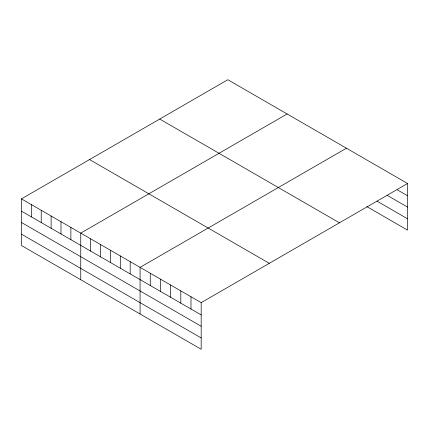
<?xml version="1.0" encoding="UTF-8"?>
<svg xmlns="http://www.w3.org/2000/svg" width="429" height="429" viewBox="0 0 429 429"><rect width="100%" height="100%" fill="white"/><g stroke="black" fill="none" stroke-linecap="round" stroke-linejoin="round"><path stroke-width="0.64" d="M407.55 183.494L227.82 79.73L21.45 198.879L21.45 245.506L201.18 349.27L201.18 302.643L407.55 183.494L407.55 230.121L366.811 206.601M287.135 113.975L80.759 233.124L80.759 279.746M346.444 148.214L140.069 267.364L140.069 313.99M397.367 189.875L407.55 195.753M387.183 195.334L407.55 207.094M376.994 201.142L407.55 218.779M159.722 119.053L339.446 222.817M89.554 159.561L269.278 263.326M21.45 198.879L201.18 302.643M21.45 211.138L201.18 314.902M21.45 222.479L201.18 326.244M21.45 234.164L201.18 337.929M190.991 296.766L190.991 309.025M180.807 290.883L180.807 303.142M170.624 285.006L170.624 297.265M160.441 279.123L160.441 291.382M150.252 273.246L150.252 285.505M130.185 261.658L130.185 273.916M120.302 255.952L120.302 268.211M110.414 250.241L110.414 262.505M100.531 244.535L100.531 256.794M90.642 238.83L90.642 251.088M70.876 227.413L70.876 239.677M60.988 221.707L60.988 233.966M51.105 216.002L51.105 228.26M41.222 210.296L41.222 222.554M31.333 204.585L31.333 216.849"/></g></svg>
